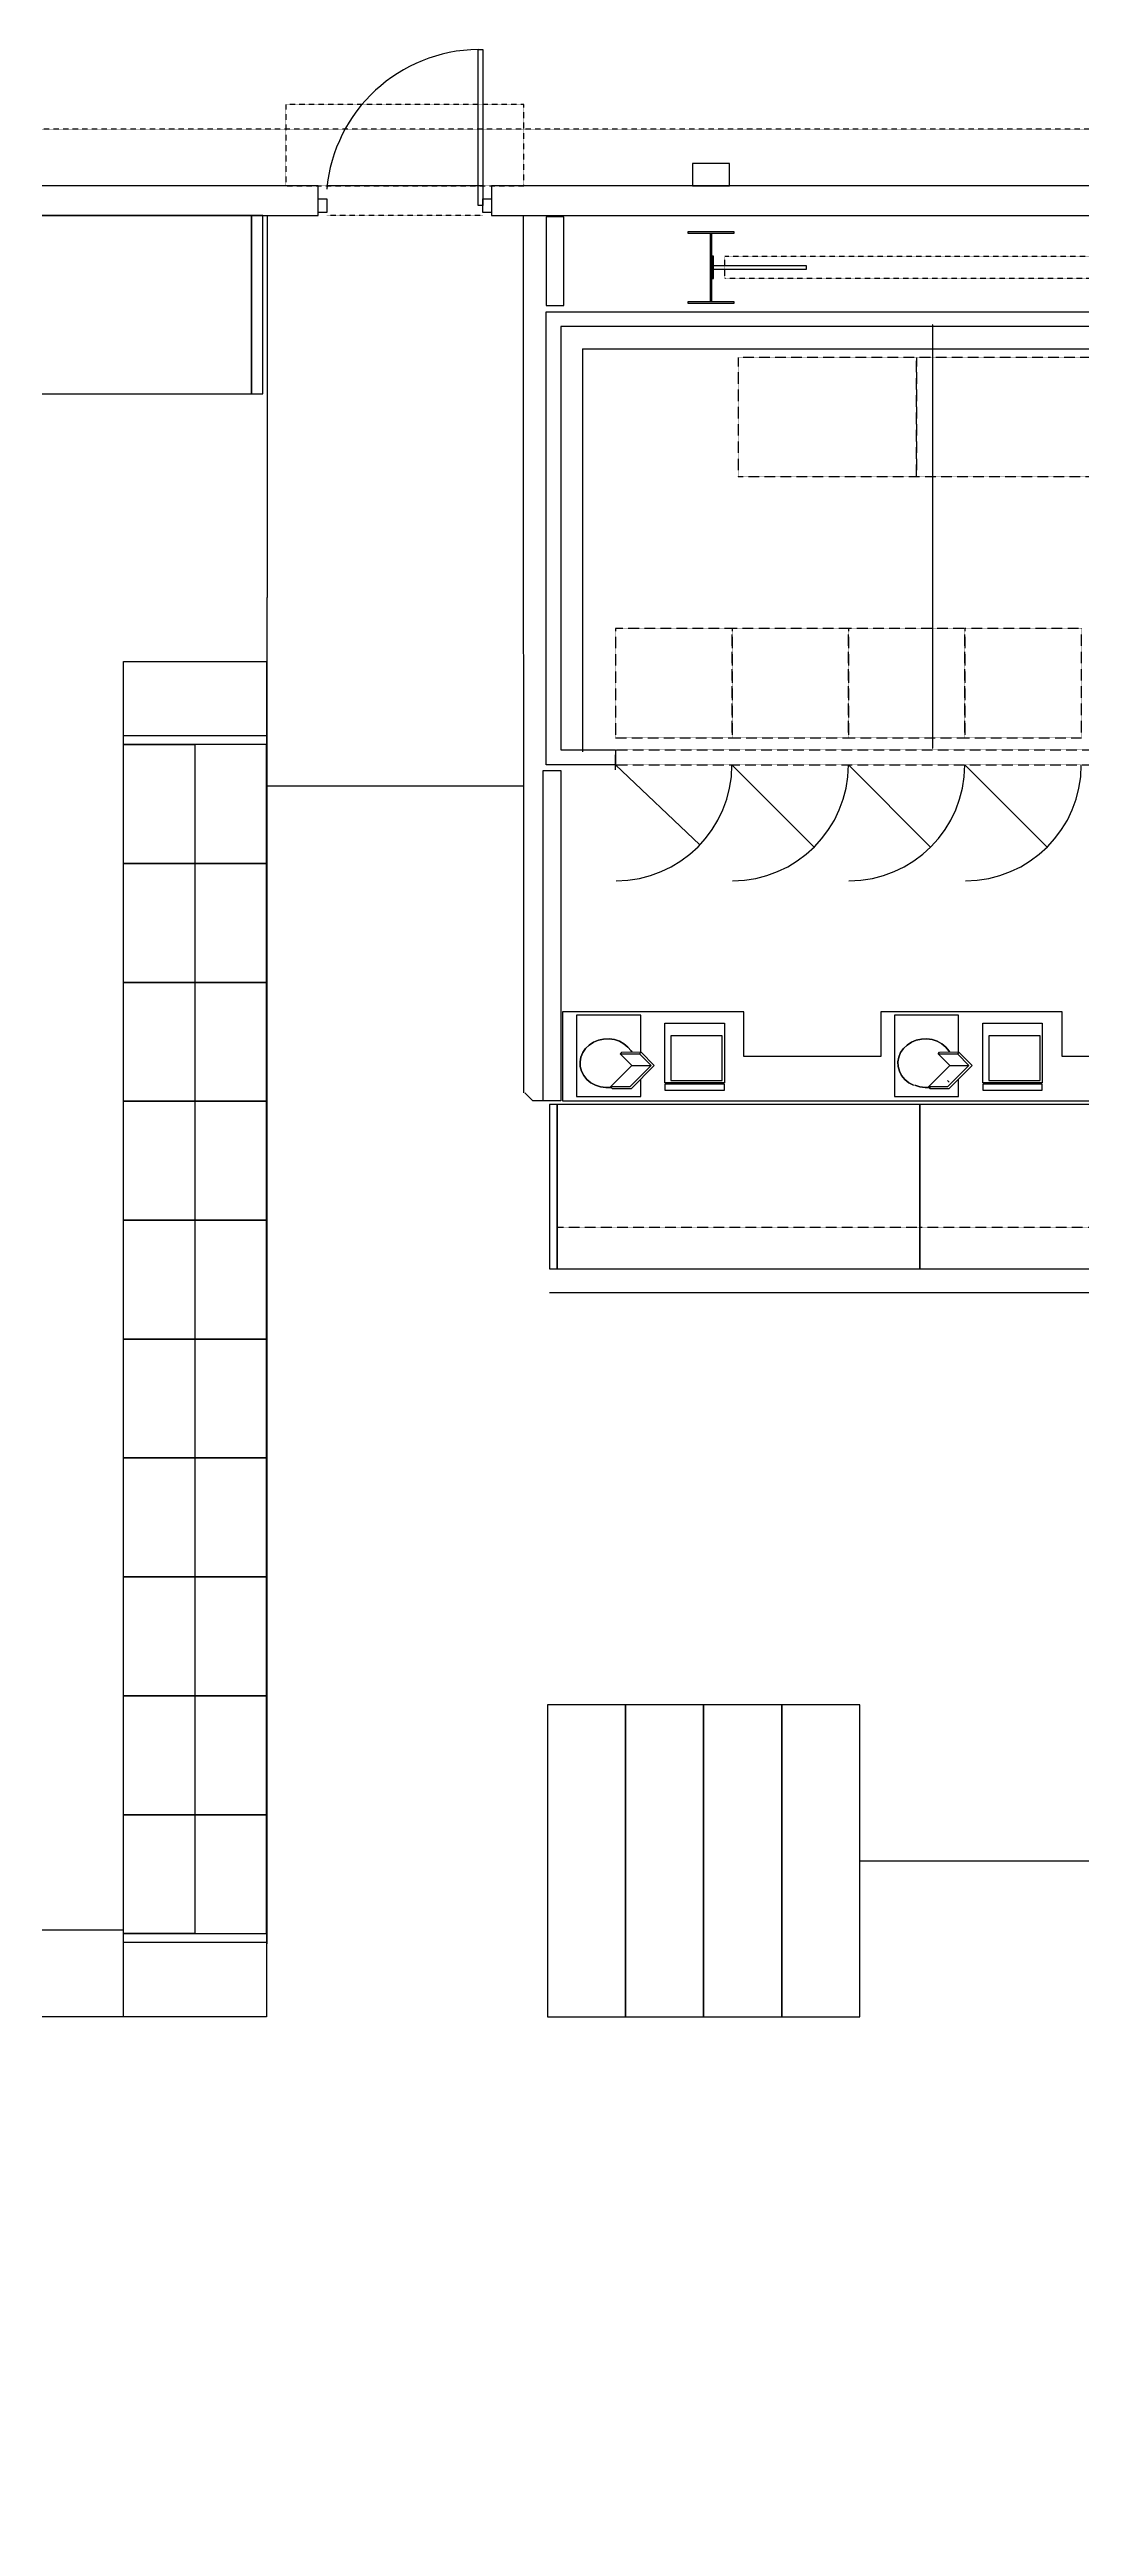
# Model space of a CAD drawing. Header units: millimetres. Extents: x -155 to 94595, y -3153 to 63413.
# Drawn here: x 44746 to 51687, y 46748 to 63413 of the extents above; entities that cross this region are included whole.
import ezdxf

# ---------------------------------------------------------------- set-up
doc = ezdxf.new("R2010")
doc.units = ezdxf.units.MM
for name, pattern in [('REFERENCIA CAMPECHE$0$63-BASE1-6$0$HIDDEN2', [0.1875, 0.125, -0.0625]), ('REFERENCIA CAMPECHE$0$CA-BASE1$0$HIDDEN2', [0.1875, 0.125, -0.0625]), ('REFERENCIA CAMPECHE$0$Ca-mx-xgroc$0$DASHED2', [0.375, 0.25, -0.125]), ('REFERENCIA CAMPECHE$0$SO-BASE1$0$HIDDEN2', [0.1875, 0.125, -0.0625]), ('TRATTEGGIATA2', [0.375, 0.25, -0.125])]:
    doc.linetypes.add(name, pattern=pattern)
for name, color, linetype in [('2', 193, 'Continuous'), ('3', 145, 'Continuous'), ('4', 251, 'Continuous'), ('5', 1, 'TRATTEGGIATA2'), ('6', 253, 'Continuous'), ('door', 252, 'Continuous'), ('int', 185, 'Continuous'), ('section', 2, 'Continuous'), ('wall', 5, 'Continuous')]:
    doc.layers.add(name, color=color, linetype=linetype)
doc.styles.add('REFERENCIA CAMPECHE$0$LETRITAS', font='ROMAN1.shx', dxfattribs={"width": 1.2, "height": 0.225})
doc.dimstyles.new('arch', dxfattribs={"dimtxt": 0.18, "dimasz": 0.18, "dimexe": 0.18, "dimexo": 0.0625, "dimgap": 0.09, "dimtad": 0, "dimtih": 1, "dimtoh": 1, "dimdec": 4, "dimzin": 0, "dimdsep": 46, "dimtxsty": 'Standard', "dimblk": 'OBLIQUE', "dimcen": 0.09, "dimclrt": 256, "dimadec": 0, "dimazin": 0, "dimtfac": 1, "dimtdec": 4, "dimtofl": 0, "dimtmove": 0, "dimatfit": 3, "dimldrblk": 'OBLIQUE', "dimfxl": 1, "dimtolj": 1, "dimtzin": 0, "dimarcsym": 0})

# ---------------------------------------------------------------- blocks, each defined once
blk = doc.blocks.new('_Oblique')
at = {"color": 0, "linetype": 'ByBlock', "lineweight": -2}
blk.add_line((-0.5, -0.5), (0.5, 0.5), dxfattribs=at)
blk = doc.blocks.new('*D225')
at = {"layer": '6', "color": 0, "lineweight": -2}
blk.add_line((47936, 58458), (46206, 58458), dxfattribs=at)
at = {"layer": 'Defpoints', "color": 0}
for p in [(46206, 58458), (46206, 58458), (47936, 58458)]:
    blk.add_point(p, dxfattribs=at)
at = {"layer": '6', "color": 0, "lineweight": -2, "xscale": 0.3, "yscale": 0.3, "zscale": 0.3, "rotation": 180}
blk.add_blockref('_Oblique', (46206, 58458), dxfattribs=at)
at = {"layer": '6', "color": 0, "lineweight": -2, "xscale": 0.3, "yscale": 0.3, "zscale": 0.3}
blk.add_blockref('_Oblique', (47936, 58458), dxfattribs=at)
at = {"layer": '6', "insert": (47071, 58458), "char_height": 0.225, "attachment_point": 5, "style": 'REFERENCIA CAMPECHE$0$LETRITAS'}
blk.add_mtext('\\A1;1729.94', dxfattribs=at)
blk = doc.blocks.new('*D234')
at = {"layer": '6', "color": 0, "lineweight": -2}
blk.add_line((50195, 51227), (51749, 51227), dxfattribs=at)
at = {"layer": 'Defpoints', "color": 0}
for p in [(50195, 51227), (51749, 51227), (51749, 51227)]:
    blk.add_point(p, dxfattribs=at)
at = {"layer": '6', "color": 0, "lineweight": -2, "xscale": 0.36, "yscale": 0.36, "zscale": 0.36, "rotation": 180}
blk.add_blockref('_Oblique', (50195, 51227), dxfattribs=at)
at = {"layer": '6', "color": 0, "lineweight": -2, "xscale": 0.36, "yscale": 0.36, "zscale": 0.36}
blk.add_blockref('_Oblique', (51749, 51227), dxfattribs=at)
at = {"layer": '6', "insert": (50972, 51227), "char_height": 0.225, "attachment_point": 5, "style": 'REFERENCIA CAMPECHE$0$LETRITAS'}
blk.add_mtext('\\A1;1553.91', dxfattribs=at)
blk = doc.blocks.new('*D325')
at = {"layer": '6', "color": 0, "lineweight": -2}
blk.add_line((45242, 50760), (43745, 50760), dxfattribs=at)
at = {"layer": 'Defpoints', "color": 0}
for p in [(43745, 50760), (43745, 50760), (45242, 50760)]:
    blk.add_point(p, dxfattribs=at)
at = {"layer": '6', "color": 0, "lineweight": -2, "xscale": 0.3, "yscale": 0.3, "zscale": 0.3, "rotation": 180}
blk.add_blockref('_Oblique', (43745, 50760), dxfattribs=at)
at = {"layer": '6', "color": 0, "lineweight": -2, "xscale": 0.3, "yscale": 0.3, "zscale": 0.3}
blk.add_blockref('_Oblique', (45242, 50760), dxfattribs=at)
at = {"layer": '6', "insert": (44493, 50760), "char_height": 0.225, "attachment_point": 5, "style": 'REFERENCIA CAMPECHE$0$LETRITAS'}
blk.add_mtext('\\A1;1497.00', dxfattribs=at)
blk = doc.blocks.new('*D353')
at = {"layer": '6', "color": 0, "lineweight": -2}
blk.add_line((50686, 58712), (50686, 61562), dxfattribs=at)
at = {"layer": 'Defpoints', "color": 0}
for p in [(50214, 61562), (50686, 61562), (50214, 58712)]:
    blk.add_point(p, dxfattribs=at)
at = {"layer": '6', "color": 0, "lineweight": -2, "xscale": 0.36, "yscale": 0.36, "zscale": 0.36}
for p, rotation in [((50686, 61562), 90), ((50686, 58712), 270)]:
    blk.add_blockref('_Oblique', p, dxfattribs=dict(at, rotation=rotation))
at = {"layer": '6', "insert": (50686, 60137), "char_height": 0.225, "attachment_point": 5, "rotation": 90, "style": 'REFERENCIA CAMPECHE$0$LETRITAS'}
blk.add_mtext('\\A1;2850.57', dxfattribs=at)

msp = doc.modelspace()

# ---------------------------------------------------------------- linework, layer by layer
at = {"layer": '2'}
for p, q in [((46104.06, 62296.99), (43665.66, 62296.99)), ((46104.06, 61096.99), (46104.06, 62296.99)), ((43665.66, 61096.99), (46104.06, 61096.99)), ((45241.882, 59296.99), (46205.882, 59296.99)), ((45241.882, 58736.99), (45241.882, 59296.99)), ((46205.882, 59296.99), (46205.882, 58736.99)), ((45241.882, 58796.99), (46205.882, 58796.99)), ((46205.882, 58736.99), (45241.882, 58736.99)), ((45241.882, 57936.99), (45241.882, 58736.99)), ((45241.882, 58736.99), (45723.882, 58736.99)), ((45723.882, 58736.99), (45723.882, 57936.99)), ((46205.882, 58736.99), (45723.882, 58736.99)), ((45723.882, 58736.99), (45723.882, 57936.99)), ((46205.882, 57936.99), (46205.882, 58736.99)), ((45241.882, 57136.99), (45241.882, 57936.99)), ((45241.882, 57936.99), (45723.882, 57936.99)), ((45723.882, 57936.99), (45241.882, 57936.99)), ((45723.882, 57936.99), (45723.882, 57136.99)), ((46205.882, 57936.99), (45723.882, 57936.99)), ((45723.882, 57936.99), (45723.882, 57136.99)), ((45723.882, 57936.99), (46205.882, 57936.99)), ((46205.882, 57136.99), (46205.882, 57936.99)), ((45723.882, 57136.99), (45241.882, 57136.99)), ((45241.882, 56336.99), (45241.882, 57136.99)), ((45241.882, 57136.99), (45723.882, 57136.99)), ((45723.882, 57136.99), (46205.882, 57136.99)), ((45723.882, 57136.99), (45723.882, 56336.99)), ((46205.882, 57136.99), (45723.882, 57136.99)), ((45723.882, 57136.99), (45723.882, 56336.99)), ((46205.882, 56336.99), (46205.882, 57136.99)), ((45723.882, 56336.99), (45241.882, 56336.99)), ((45241.882, 55536.99), (45241.882, 56336.99)), ((45241.882, 56336.99), (45723.882, 56336.99)), ((45723.882, 56336.99), (46205.882, 56336.99)), ((45723.882, 56336.99), (45723.882, 55536.99)), ((46205.882, 56336.99), (45723.882, 56336.99)), ((45723.882, 56336.99), (45723.882, 55536.99)), ((46205.882, 55536.99), (46205.882, 56336.99)), ((45723.882, 55536.99), (45241.882, 55536.99)), ((45241.882, 54736.99), (45241.882, 55536.99)), ((45241.882, 55536.99), (45723.882, 55536.99)), ((45723.882, 55536.99), (46205.882, 55536.99)), ((45723.882, 55536.99), (45723.882, 54736.99)), ((46205.882, 55536.99), (45723.882, 55536.99)), ((45723.882, 55536.99), (45723.882, 54736.99)), ((46205.882, 54736.99), (46205.882, 55536.99)), ((45723.882, 54736.99), (45241.882, 54736.99)), ((45241.882, 53936.99), (45241.882, 54736.99)), ((45241.882, 54736.99), (45723.882, 54736.99)), ((45723.882, 54736.99), (46205.882, 54736.99)), ((45723.882, 54736.99), (45723.882, 53936.99)), ((46205.882, 54736.99), (45723.882, 54736.99)), ((45723.882, 54736.99), (45723.882, 53936.99)), ((46205.882, 53936.99), (46205.882, 54736.99)), ((45723.882, 53936.99), (45241.882, 53936.99)), ((45241.882, 53136.99), (45241.882, 53936.99)), ((45241.882, 53936.99), (45723.882, 53936.99)), ((45723.882, 53936.99), (46205.882, 53936.99)), ((45723.882, 53936.99), (45723.882, 53136.99)), ((46205.882, 53936.99), (45723.882, 53936.99)), ((45723.882, 53936.99), (45723.882, 53136.99)), ((46205.882, 53136.99), (46205.882, 53936.99)), ((45723.882, 53136.99), (45241.882, 53136.99)), ((45241.882, 52336.99), (45241.882, 53136.99)), ((45241.882, 53136.99), (45723.882, 53136.99)), ((45723.882, 53136.99), (46205.882, 53136.99)), ((45723.882, 53136.99), (45723.882, 52336.99)), ((46205.882, 53136.99), (45723.882, 53136.99)), ((45723.882, 53136.99), (45723.882, 52336.99)), ((46205.882, 52336.99), (46205.882, 53136.99)), ((45723.882, 52336.99), (45241.882, 52336.99)), ((45241.882, 51536.99), (45241.882, 52336.99)), ((45241.882, 52336.99), (45723.882, 52336.99)), ((45723.882, 52336.99), (46205.882, 52336.99)), ((45723.882, 52336.99), (45723.882, 51536.99)), ((46205.882, 52336.99), (45723.882, 52336.99)), ((45723.882, 52336.99), (45723.882, 51536.99)), ((46205.882, 51536.99), (46205.882, 52336.99)), ((48620.359, 52276.99), (48095.359, 52276.99)), ((48095.359, 52276.99), (48095.359, 50176.99)), ((49145.359, 52276.99), (48620.359, 52276.99)), ((48620.359, 52276.99), (48620.359, 50176.99)), ((48620.359, 50176.99), (48620.359, 52276.99)), ((49670.359, 52276.99), (49145.359, 52276.99)), ((49145.359, 52276.99), (49145.359, 50176.99)), ((49145.359, 50176.99), (49145.359, 52276.99)), ((50195.359, 52276.99), (49670.359, 52276.99)), ((49670.359, 52276.99), (49670.359, 50176.99)), ((49670.359, 50176.99), (49670.359, 52276.99)), ((50195.359, 50176.99), (50195.359, 52276.99)), ((45723.882, 51536.99), (45241.882, 51536.99)), ((45241.882, 50736.99), (45241.882, 51536.99)), ((45241.882, 51536.99), (45723.882, 51536.99)), ((45723.882, 51536.99), (46205.882, 51536.99)), ((45723.882, 51536.99), (45723.882, 50736.99)), ((46205.882, 51536.99), (45723.882, 51536.99)), ((45723.882, 51536.99), (45723.882, 50736.99)), ((46205.882, 50736.99), (46205.882, 51536.99)), ((45723.882, 50736.99), (45241.882, 50736.99)), ((45241.882, 50176.99), (45241.882, 50736.99)), ((45241.882, 50736.99), (46205.882, 50736.99)), ((46205.882, 50676.99), (45241.882, 50676.99)), ((45723.882, 50736.99), (46205.882, 50736.99)), ((46205.882, 50736.99), (46205.882, 50176.99)), ((46205.882, 50176.99), (45241.882, 50176.99)), ((48095.359, 50176.99), (48620.359, 50176.99)), ((48620.359, 50176.99), (49145.359, 50176.99)), ((49145.359, 50176.99), (49670.359, 50176.99)), ((49670.359, 50176.99), (50195.359, 50176.99))]:
    msp.add_line(p, q, dxfattribs=at)
at = {"layer": '3'}
msp.add_line((60410.557, 55047.733), (48108.255, 55047.733), dxfattribs=at)
at = {"layer": '4', "linetype": 'REFERENCIA CAMPECHE$0$63-BASE1-6$0$HIDDEN2'}
msp.add_lwpolyline([(47935.266, 63044.58), (46335.224, 63044.58), (46335.224, 62496.989), (47935.266, 62496.989)], close=True, dxfattribs=at)
at = {"layer": '4'}
msp.add_lwpolyline([(47660.266, 62496.989), (46610.266, 62496.989)], dxfattribs=at)
msp.add_lwpolyline([(49069.86, 62496.989), (49319.86, 62496.989), (49319.86, 62646.989), (49069.86, 62646.989)], close=True, dxfattribs=at)
at = {"layer": '5', "linetype": 'REFERENCIA CAMPECHE$0$SO-BASE1$0$HIDDEN2'}
msp.add_line((94584.86, 62877.489), (204.86, 62877.489), dxfattribs=at)
at = {"layer": '5', "linetype": 'REFERENCIA CAMPECHE$0$CA-BASE1$0$HIDDEN2'}
for p, q in [((49288.51, 62021.989), (61188.51, 62021.989)), ((61188.51, 61871.989), (49288.51, 61871.989))]:
    msp.add_line(p, q, dxfattribs=at)
at = {"layer": '5'}
for p, q in [((50599.57, 55488.537), (48159.57, 55488.537)), ((53039.57, 55488.537), (50599.57, 55488.537))]:
    msp.add_line(p, q, dxfattribs=at)
at = {"layer": '5', "ltscale": 2.5}
msp.add_lwpolyline([(46208.882, 62296.99), (46208.882, 62296.99), (46205.882, 50176.99), (10138.86, 50176.99)], dxfattribs=at)
at = {"layer": '5', "linetype": 'REFERENCIA CAMPECHE$0$63-BASE1-6$0$HIDDEN2'}
msp.add_lwpolyline([(47660.266, 62296.989), (46610.266, 62296.989)], dxfattribs=at)
at = {"layer": 'door'}
for points in [[(47627.897, 62363.369), (47627.897, 63413.369), (47660.266, 63413.369), (47660.266, 62363.369)], [(46553.266, 62316.989), (46553.266, 62409.749), (46610.266, 62409.749), (46610.266, 62316.989)], [(47660.266, 62316.989), (47660.266, 62409.749), (47717.266, 62409.749), (47717.266, 62316.989)]]:
    msp.add_lwpolyline(points, close=True, dxfattribs=at)
msp.add_arc((47638.869, 62380.588), 1032.839, 90.6087034, 174.8091456, dxfattribs=at)
at = {"layer": 'int'}
for p, q in [((46104.06, 62296.99), (46104.06, 61096.99)), ((46180.26, 62296.99), (46104.06, 62296.99)), ((46180.26, 61096.99), (46180.26, 62296.99)), ((46104.06, 61096.99), (46180.26, 61096.99)), ((48552.577, 58600.481), (49119.441, 58061.383)), ((49335.911, 58600.483), (49889.019, 58047.375)), ((50119.244, 58600.483), (50672.353, 58047.375)), ((50902.577, 58600.483), (51455.686, 58047.375)), ((49416.562, 56939.223), (48196.562, 56939.223)), ((48196.562, 56939.223), (48196.562, 56639.223)), ((48721.786, 56916.995), (48290.343, 56916.995)), ((48290.343, 56916.995), (48290.343, 56369.902)), ((48721.786, 56664.175), (48721.786, 56916.995)), ((48885.166, 56461.791), (48885.166, 56861.791)), ((48885.166, 56861.791), (49285.166, 56861.791)), ((49285.166, 56861.791), (49285.166, 56461.791)), ((49416.562, 56639.223), (49416.562, 56939.223)), ((51557.788, 56939.223), (50336.562, 56939.223)), ((50336.562, 56939.223), (50336.562, 56639.223)), ((50859.965, 56916.995), (50428.521, 56916.995)), ((50428.521, 56916.995), (50428.521, 56369.902)), ((50859.965, 56664.175), (50859.965, 56916.995)), ((51023.345, 56461.791), (51023.345, 56861.791)), ((51023.345, 56861.791), (51423.345, 56861.791)), ((51423.345, 56861.791), (51423.345, 56461.791)), ((51557.788, 56639.223), (51557.788, 56939.223)), ((48331.999, 56664.104), (48319.524, 56633.888)), ((48319.524, 56633.888), (48331.999, 56664.104)), ((48331.999, 56664.104), (48350.884, 56691.565)), ((48350.884, 56691.565), (48331.999, 56664.104)), ((48350.884, 56691.565), (48375.44, 56715.214)), ((48375.44, 56715.214), (48350.884, 56691.565)), ((48375.44, 56715.214), (48404.698, 56734.153)), ((48404.698, 56734.153), (48375.44, 56715.214)), ((48404.698, 56734.153), (48437.542, 56747.664)), ((48437.542, 56747.664), (48404.698, 56734.153)), ((48437.542, 56747.664), (48472.752, 56755.21)), ((48472.752, 56755.21), (48437.542, 56747.664)), ((48508.926, 56756.505), (48472.752, 56755.21)), ((48472.752, 56755.21), (48508.926, 56756.505)), ((48508.926, 56756.505), (48544.68, 56751.496)), ((48544.68, 56751.496), (48508.926, 56756.505)), ((48544.68, 56751.496), (48578.651, 56740.4)), ((48578.651, 56740.4), (48544.68, 56751.496)), ((48578.651, 56740.4), (48609.545, 56723.614)), ((48609.545, 56723.614), (48578.651, 56740.4)), ((48583.816, 56656.304), (48594.423, 56666.891)), ((48594.423, 56666.891), (48721.478, 56669.681)), ((48609.545, 56723.614), (48636.178, 56701.785)), ((48636.178, 56701.785), (48609.545, 56723.614)), ((48636.178, 56701.785), (48657.49, 56675.794)), ((48657.49, 56675.794), (48636.178, 56701.785)), ((48657.49, 56675.794), (48661.238, 56669.845)), ((48661.238, 56669.845), (48657.49, 56675.794)), ((48724.385, 56666.768), (48713.76, 56656.164)), ((48813.331, 56577.654), (48724.385, 56666.768)), ((49270.166, 56776.791), (48925.166, 56776.791)), ((48925.166, 56776.791), (48925.166, 56476.791)), ((49270.166, 56476.791), (49270.166, 56776.791)), ((50470.178, 56664.104), (50457.702, 56633.888)), ((50457.702, 56633.888), (50470.178, 56664.104)), ((50470.178, 56664.104), (50489.062, 56691.565)), ((50489.062, 56691.565), (50470.178, 56664.104)), ((50489.062, 56691.565), (50513.618, 56715.214)), ((50513.618, 56715.214), (50489.062, 56691.565)), ((50513.618, 56715.214), (50542.876, 56734.153)), ((50542.876, 56734.153), (50513.618, 56715.214)), ((50542.876, 56734.153), (50575.721, 56747.664)), ((50575.721, 56747.664), (50542.876, 56734.153)), ((50575.721, 56747.664), (50610.93, 56755.21)), ((50610.93, 56755.21), (50575.721, 56747.664)), ((50647.104, 56756.505), (50610.93, 56755.21)), ((50610.93, 56755.21), (50647.104, 56756.505)), ((50647.104, 56756.505), (50682.859, 56751.496)), ((50682.859, 56751.496), (50647.104, 56756.505)), ((50682.859, 56751.496), (50716.829, 56740.4)), ((50716.829, 56740.4), (50682.859, 56751.496)), ((50716.829, 56740.4), (50747.723, 56723.614)), ((50747.723, 56723.614), (50716.829, 56740.4)), ((50721.994, 56656.304), (50732.601, 56666.891)), ((50732.601, 56666.891), (50859.656, 56669.681)), ((50747.723, 56723.614), (50774.356, 56701.785)), ((50774.356, 56701.785), (50747.723, 56723.614)), ((50774.356, 56701.785), (50795.669, 56675.794)), ((50795.669, 56675.794), (50774.356, 56701.785)), ((50795.669, 56675.794), (50799.417, 56669.845)), ((50799.417, 56669.845), (50795.669, 56675.794)), ((50862.563, 56666.768), (50851.938, 56656.164)), ((50951.509, 56577.654), (50862.563, 56666.768)), ((51408.345, 56776.791), (51063.345, 56776.791)), ((51063.345, 56776.791), (51063.345, 56476.791)), ((51408.345, 56476.791), (51408.345, 56776.791)), ((48196.562, 56639.223), (48196.562, 56639.223)), ((48196.562, 56639.223), (48196.562, 56339.223)), ((48319.524, 56633.888), (48313.908, 56602.121)), ((48313.908, 56602.121), (48319.524, 56633.888)), ((48315.369, 56569.953), (48313.908, 56602.121)), ((48313.908, 56602.121), (48315.369, 56569.953)), ((48323.87, 56538.675), (48315.369, 56569.953)), ((48315.369, 56569.953), (48323.87, 56538.675)), ((48323.87, 56538.675), (48339.073, 56509.457)), ((48339.073, 56509.457), (48323.87, 56538.675)), ((48339.073, 56509.457), (48360.386, 56483.43)), ((48360.386, 56483.43), (48339.073, 56509.457)), ((48518.643, 56434.536), (48662.175, 56577.797)), ((48662.175, 56577.797), (48583.816, 56656.304)), ((48583.816, 56656.304), (48713.76, 56656.164)), ((48792.101, 56577.674), (48648.587, 56434.431)), ((48659.192, 56423.806), (48813.331, 56577.654)), ((48662.175, 56577.797), (48792.101, 56577.674)), ((48713.76, 56656.164), (48792.101, 56577.674)), ((50336.562, 56639.223), (49416.562, 56639.223)), ((50457.702, 56633.888), (50452.087, 56602.121)), ((50452.087, 56602.121), (50457.702, 56633.888)), ((50453.547, 56569.953), (50452.087, 56602.121)), ((50452.087, 56602.121), (50453.547, 56569.953)), ((50462.049, 56538.675), (50453.547, 56569.953)), ((50453.547, 56569.953), (50462.049, 56538.675)), ((50462.049, 56538.675), (50477.252, 56509.457)), ((50477.252, 56509.457), (50462.049, 56538.675)), ((50477.252, 56509.457), (50498.564, 56483.43)), ((50498.564, 56483.43), (50477.252, 56509.457)), ((50656.822, 56434.536), (50800.354, 56577.797)), ((50800.354, 56577.797), (50721.994, 56656.304)), ((50721.994, 56656.304), (50851.938, 56656.164)), ((50930.28, 56577.674), (50786.766, 56434.431)), ((50797.37, 56423.806), (50951.509, 56577.654)), ((50800.354, 56577.797), (50930.28, 56577.674)), ((50851.938, 56656.164), (50930.28, 56577.674)), ((52476.562, 56639.223), (51557.788, 56639.223)), ((48196.562, 56339.223), (57958.631, 56339.223)), ((48290.343, 56369.902), (48721.786, 56369.902)), ((48387, 56461.619), (48360.386, 56483.43)), ((48360.386, 56483.43), (48387, 56461.619)), ((48417.895, 56444.833), (48387, 56461.619)), ((48387, 56461.619), (48417.895, 56444.833)), ((48451.883, 56433.719), (48417.895, 56444.833)), ((48417.895, 56444.833), (48451.883, 56433.719)), ((48487.656, 56428.728), (48451.883, 56433.719)), ((48451.883, 56433.719), (48487.656, 56428.728)), ((48487.656, 56428.728), (48523.83, 56430.023)), ((48523.83, 56430.023), (48487.656, 56428.728)), ((48648.587, 56434.431), (48518.643, 56434.536)), ((48518.643, 56434.536), (48529.23, 56423.929)), ((48529.23, 56423.929), (48659.192, 56423.806)), ((48721.786, 56369.902), (48721.786, 56486.282)), ((49285.166, 56461.791), (48885.166, 56461.791)), ((49285.166, 56451.791), (48885.166, 56451.791)), ((48885.166, 56451.791), (48885.166, 56411.791)), ((48885.166, 56411.791), (49285.166, 56411.791)), ((48925.166, 56476.791), (49270.166, 56476.791)), ((49285.166, 56411.791), (49285.166, 56451.791)), ((50428.521, 56369.902), (50859.965, 56369.902)), ((50525.179, 56461.619), (50498.564, 56483.43)), ((50498.564, 56483.43), (50525.179, 56461.619)), ((50556.073, 56444.833), (50525.179, 56461.619)), ((50525.179, 56461.619), (50556.073, 56444.833)), ((50600.033, 56433.719), (50566.044, 56444.833)), ((50566.044, 56444.833), (50600.033, 56433.719)), ((50635.806, 56428.728), (50600.033, 56433.719)), ((50600.033, 56433.719), (50635.806, 56428.728)), ((50635.806, 56428.728), (50671.979, 56430.023)), ((50671.979, 56430.023), (50635.806, 56428.728)), ((50786.766, 56434.431), (50656.822, 56434.536)), ((50656.822, 56434.536), (50667.408, 56423.929)), ((50667.408, 56423.929), (50797.37, 56423.806)), ((50786.766, 56476.32), (50797.37, 56465.695)), ((50859.965, 56369.902), (50859.965, 56486.282)), ((51423.345, 56461.791), (51023.345, 56461.791)), ((51423.345, 56451.791), (51023.345, 56451.791)), ((51023.345, 56451.791), (51023.345, 56411.791)), ((51023.345, 56411.791), (51423.345, 56411.791)), ((51063.345, 56476.791), (51408.345, 56476.791)), ((51423.345, 56411.791), (51423.345, 56451.791)), ((48159.57, 56314.537), (48109.583, 56314.537)), ((48109.583, 56314.537), (48109.583, 55209.637)), ((50599.57, 56314.537), (48159.57, 56314.537)), ((48159.57, 56314.537), (48159.57, 55209.637)), ((48159.57, 55209.637), (48159.57, 56314.537)), ((50599.57, 55209.637), (50599.57, 56314.537)), ((53039.57, 56314.537), (50599.57, 56314.537)), ((50599.57, 56314.537), (50599.57, 55209.637)), ((48109.583, 55209.637), (48159.57, 55209.637)), ((48159.57, 55209.637), (50599.57, 55209.637)), ((50599.57, 55209.637), (53039.57, 55209.637))]:
    msp.add_line(p, q, dxfattribs=at)
at = {"layer": 'int', "linetype": 'REFERENCIA CAMPECHE$0$Ca-mx-xgroc$0$DASHED2'}
for p, q in [((50578.252, 61340.753), (49378.252, 61340.753)), ((49378.252, 61340.753), (49378.252, 60540.753)), ((50578.252, 60540.753), (50578.252, 61340.753)), ((51778.252, 61340.753), (50578.252, 61340.753)), ((50578.252, 61340.753), (50578.252, 60540.753)), ((49378.252, 60540.753), (50578.252, 60540.753)), ((50578.252, 60540.753), (51778.252, 60540.753)), ((49336.682, 59518.74), (48553.353, 59518.74)), ((48553.353, 59518.74), (48553.353, 58781.564)), ((50120.012, 59518.74), (49336.682, 59518.74)), ((49336.682, 59518.74), (49336.682, 58781.564)), ((49336.682, 58781.564), (49336.682, 59518.74)), ((50120.012, 58781.564), (50120.012, 59518.74)), ((50903.341, 59518.74), (50120.012, 59518.74)), ((50120.012, 59518.74), (50120.012, 58781.564)), ((50903.341, 58781.564), (50903.341, 59518.74)), ((51686.67, 59518.74), (50903.341, 59518.74)), ((50903.341, 59518.74), (50903.341, 58781.564)), ((51686.67, 58781.564), (51686.67, 59518.74)), ((48552.579, 58700.483), (58379.242, 58700.481)), ((48553.353, 58781.564), (49336.682, 58781.564)), ((49336.682, 58781.564), (50120.012, 58781.564)), ((50120.012, 58781.564), (50903.341, 58781.564)), ((50903.341, 58781.564), (51686.67, 58781.564)), ((48552.579, 58600.483), (58379.242, 58600.481))]:
    msp.add_line(p, q, dxfattribs=at)
at = {"layer": 'int'}
for centre in [(48556.385, 58600.483), (49339.718, 58600.483), (50123.051, 58600.483), (50906.385, 58600.483)]:
    msp.add_arc(centre, 779.526, 270, 0, dxfattribs=at)
at = {"layer": 'section'}
msp.add_line((48553.053, 58566.91), (48553.053, 58666.91), dxfattribs=at)
msp.add_lwpolyline([(48553.055, 58600.483), (48085.598, 58600.483), (48085.598, 61649.158), (58981.878, 61649.158), (58981.878, 60632.047), (58881.878, 60632.063), (58881.937, 61549.158), (48185.598, 61549.158), (48185.598, 58700.483), (48553.46, 58700.483)], close=True, dxfattribs=at)
at = {"layer": 'wall'}
for p, q in [((47935.581, 56392.713), (47934.726, 62297.753)), ((48329.406, 61399.158), (58731.937, 61399.158)), ((48329.406, 61399.158), (48329.406, 58688.081)), ((47997.315, 56339.2), (47942.906, 56392.691)), ((48072.922, 56339.2), (47997.315, 56339.2))]:
    msp.add_line(p, q, dxfattribs=at)
at = {"layer": 'wall', "linetype": 'REFERENCIA CAMPECHE$0$CA-BASE1$0$HIDDEN2'}
msp.add_line((49288.51, 61871.989), (49288.51, 62021.989), dxfattribs=at)
at = {"layer": 'wall'}
for points in [[(46553.266, 62496.989), (244.86, 62496.989), (244.86, 49625.191), (444.86, 49625.191), (444.86, 62296.989), (46553.266, 62296.989)], [(47717.266, 62496.989), (47717.266, 62296.989), (94344.86, 62296.989), (94344.86, 19996.989), (93634.06, 19997.566), (93634.06, 19796.989), (94544.86, 19796.989), (94544.86, 62496.989)], [(48085.598, 61691.214), (48205.596, 61691.214), (48205.596, 62287.72), (48085.596, 62287.72)], [(49042.36, 62188.489), (49347.36, 62188.489), (49347.36, 62175.489), (49042.36, 62175.489)], [(49191.86, 61718.489), (49191.86, 62175.489), (49197.86, 62175.489), (49197.86, 61718.489)], [(49042.36, 61718.489), (49347.36, 61718.489), (49347.36, 61705.489), (49042.36, 61705.489)], [(48065.598, 58561.552), (48185.589, 58561.552), (48185.589, 56339.223), (48065.598, 56339.223)]]:
    msp.add_lwpolyline(points, close=True, dxfattribs=at)
at = {"layer": 'wall', "linetype": 'Continuous'}
for points in [[(49210.69, 62021.989), (49201.21, 62021.989), (49201.21, 61871.989), (49210.69, 61871.989)], [(49835.274, 61959.59), (49835.274, 61934.389), (49210.69, 61934.389), (49210.69, 61959.59)]]:
    msp.add_lwpolyline(points, close=True, dxfattribs=at)

# ---------------------------------------------------------------- dimensions: what is measured, and where the dimension line sits
at = {"layer": '6'}
for base, p1, p2, angle, override, picture, middle in [((50686.378, 61562.119), (50214.199, 58711.552), (50214.386, 61562.119), 90, {"dimtxt": 0.225, "dimasz": 0.36, "dimexe": 0.09, "dimexo": 0.495, "dimgap": 0.036, "dimtih": 0, "dimtoh": 0, "dimdec": 2, "dimtxsty": 'REFERENCIA CAMPECHE$0$LETRITAS', "dimcen": 0.15, "dimse1": 1, "dimse2": 1, "dimadec": 2, "dimtdec": 2, "dimtix": 1, "dimtofl": 1, "dimtvp": 1.11}, '*D353', (50686.128, 60136.835)), ((46205.882, 58457.617), (47935.821, 58457.617), (46205.882, 58457.617), 180, {"dimtxt": 0.225, "dimasz": 0.3, "dimexe": 0.09, "dimexo": 0.495, "dimgap": 0.036, "dimtih": 0, "dimtoh": 0, "dimdec": 2, "dimtxsty": 'REFERENCIA CAMPECHE$0$LETRITAS', "dimcen": 0.15, "dimse1": 1, "dimse2": 1, "dimadec": 2, "dimtofl": 1, "dimtvp": 1.11}, '*D225', (47070.852, 58457.867)), ((51749.269, 51226.99), (50195.359, 51226.99), (51749.269, 51226.99), 180, {"dimtxt": 0.225, "dimasz": 0.36, "dimexe": 0.09, "dimexo": 0.495, "dimgap": 0.036, "dimtih": 0, "dimtoh": 0, "dimdec": 2, "dimtxsty": 'REFERENCIA CAMPECHE$0$LETRITAS', "dimcen": 0.15, "dimse1": 1, "dimse2": 1, "dimadec": 2, "dimtix": 1, "dimtofl": 1, "dimtvp": 1.11}, '*D234', (50972.314, 51227.239)), ((43744.882, 50759.678), (45241.882, 50759.678), (43744.882, 50759.678), 180, {"dimtxt": 0.225, "dimasz": 0.3, "dimexe": 0.09, "dimexo": 0.495, "dimgap": 0.036, "dimtih": 0, "dimtoh": 0, "dimdec": 2, "dimtxsty": 'REFERENCIA CAMPECHE$0$LETRITAS', "dimcen": 0.15, "dimse1": 1, "dimse2": 1, "dimadec": 2, "dimtofl": 1, "dimtvp": 1.11}, '*D325', (44493.382, 50759.928))]:
    dim = msp.add_linear_dim(base=base, p1=p1, p2=p2, angle=angle, dimstyle='arch', override=override, dxfattribs=at)
    dim.commit()
    dim.dimension.update_dxf_attribs({"geometry": picture, "text_midpoint": middle})

doc.saveas('drawing.dxf')
